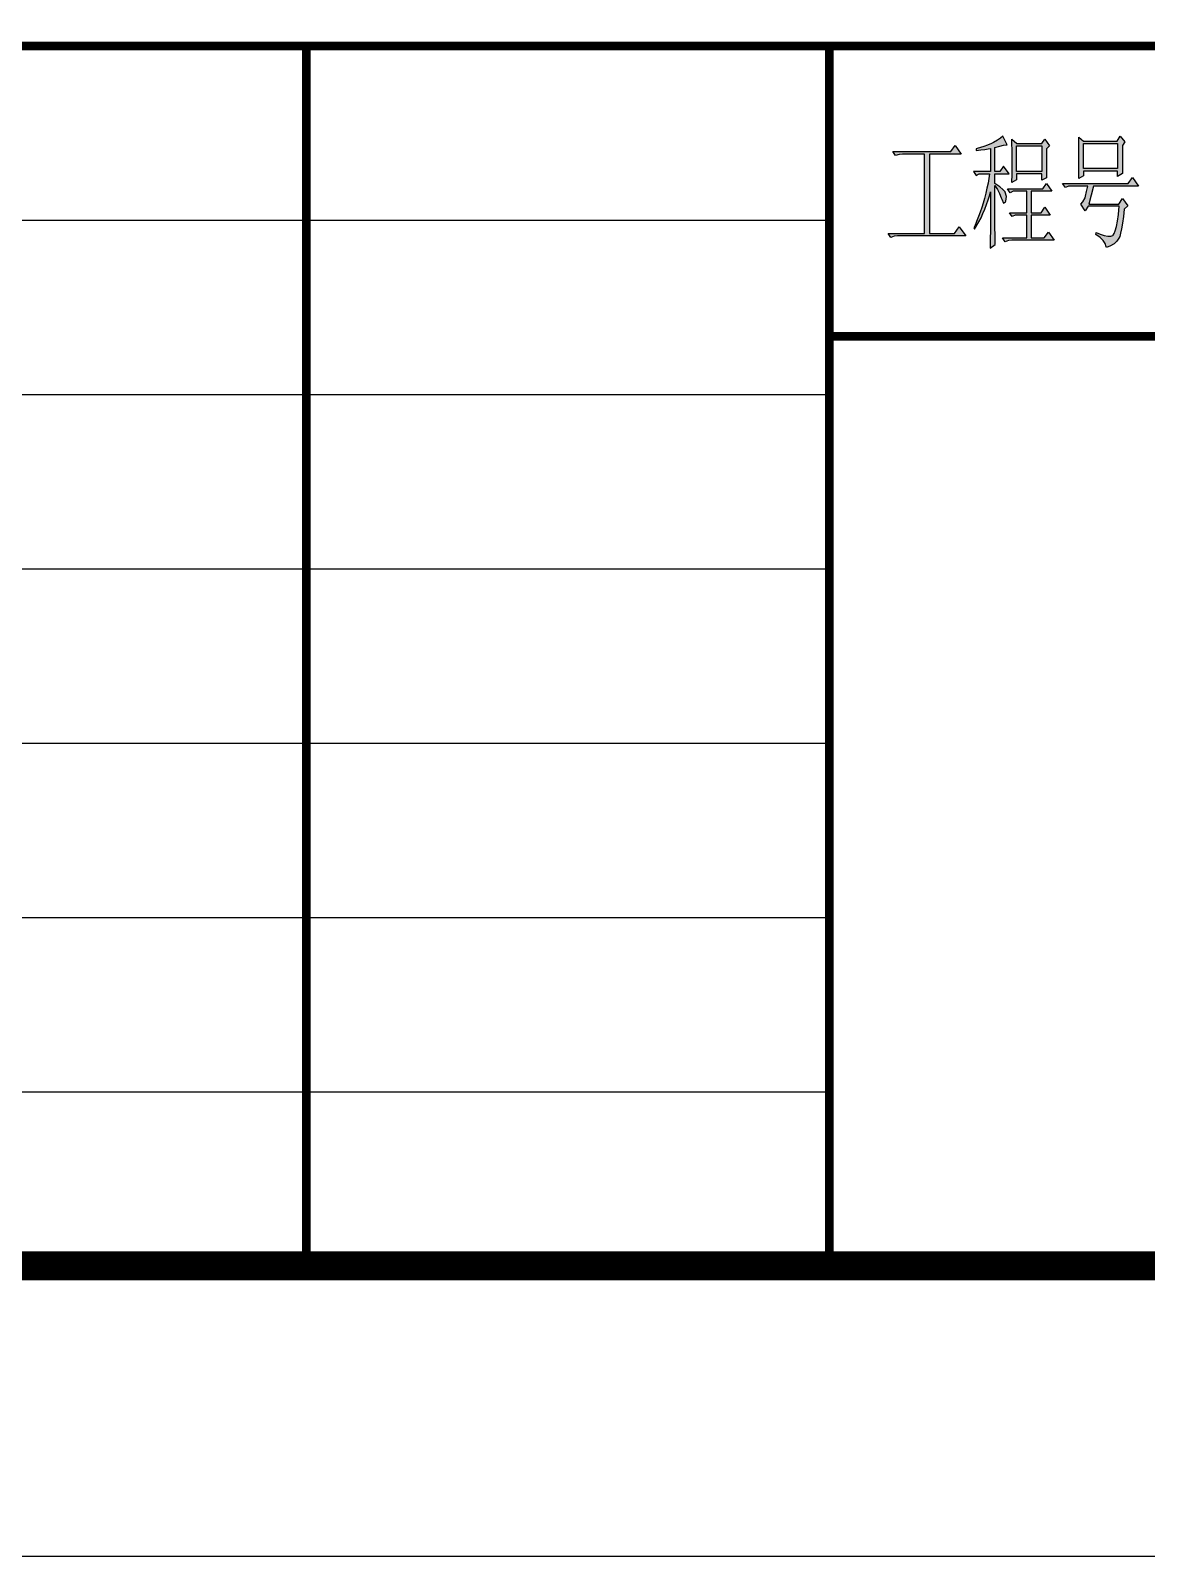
# Model space of a CAD drawing. Header units: millimetres. Extents: x -124780 to 1320, y -77622 to -18222.
# Drawn here: x -14228 to -10389, y -77622 to -72369 of the extents above; entities that cross this region are included whole.
import ezdxf

# ---------------------------------------------------------------- set-up
doc = ezdxf.new("R2010")
doc.units = ezdxf.units.MM
doc.header["$MEASUREMENT"] = 0
doc.layers.add('1', color=7, linetype='Continuous')
doc.layers.add('图框', color=4, linetype='Continuous')

msp = doc.modelspace()

# ---------------------------------------------------------------- hatches: boundary and pattern name
at = {"layer": '1'}
h = msp.add_hatch(color=7, dxfattribs=at)
h.paths.add_polyline_path([(-11135.5, -72794.8), (-11025.9, -72794.8), (-11046.8, -72764.9), (-11061.9, -72786.2), (-11261.1, -72786.2), (-11252.1, -72799.5), (-11240.3, -72795.7), (-11228.4, -72794.8), (-11153, -72794.8), (-11153, -73068), (-11277.8, -73068), (-11268.3, -73081.3), (-11256.9, -73077.5), (-11245, -73076.5), (-11010.7, -73076.5), (-11033, -73044.7), (-11049.1, -73068), (-11135.5, -73068)])
h.paths.add_polyline_path([(-10910.2, -72944.2), (-10910.6, -72916.2), (-10910.6, -72902.9), (-10901.1, -72916.7), (-10894, -72930.9), (-10888.3, -72945.6), (-10886.9, -72949.9), (-10880.7, -72963.6), (-10874.1, -72959.4), (-10873.2, -72956.5), (-10870.3, -72940.9), (-10874.6, -72925.7), (-10875.5, -72924.7), (-10883.1, -72916.2), (-10893.6, -72907.7), (-10906.8, -72898.7), (-10910.6, -72896.3), (-10910.6, -72863.1), (-10861.3, -72863.1), (-10880.3, -72836.5), (-10893.1, -72854.5), (-10910.6, -72854.5), (-10910.6, -72771.5), (-10893.6, -72767.3), (-10880.7, -72764.4), (-10871.3, -72763), (-10868.4, -72763), (-10883.6, -72733.1), (-10890.7, -72740.2), (-10901.1, -72747.3), (-10914.9, -72754.9), (-10922, -72758.3), (-10935.8, -72763.9), (-10948.1, -72768.7), (-10960, -72772.5), (-10970.9, -72775.3), (-10974.7, -72776.3), (-10974.7, -72782.9), (-10958.5, -72780.5), (-10945.3, -72778.7), (-10933.9, -72776.3), (-10925.3, -72774.9), (-10925.3, -72854.5), (-10983.7, -72854.5), (-10974.7, -72868.3), (-10964.2, -72863.1), (-10929.1, -72863.1), (-10931, -72878.3), (-10933.9, -72894.4), (-10937.7, -72911.5), (-10941.9, -72929), (-10946.7, -72948), (-10950.9, -72963.2), (-10955.7, -72978.8), (-10960.9, -72994.5), (-10967.1, -73010.1), (-10973.2, -73026.2), (-10979.9, -73042.4), (-10982.7, -73048.1), (-10980.4, -73053.3), (-10965.2, -73027.7), (-10958.1, -73013.9), (-10951.4, -72999.2), (-10945.3, -72984), (-10939.1, -72968.4), (-10933.4, -72951.8), (-10928.2, -72934.7), (-10925.3, -72924.7), (-10925.8, -72948), (-10925.8, -73064.7), (-10926.3, -73079.8), (-10926.3, -73094.1), (-10926.8, -73107.4), (-10926.8, -73118.3), (-10909.2, -73106.4), (-10909.2, -73100.2), (-10909.7, -73091.7), (-10909.7, -73068), (-10910.2, -73052.8)])
h.paths.add_polyline_path([(-10733.2, -72776.3), (-10722.8, -72766.3), (-10738.9, -72743.1), (-10749.4, -72758.3), (-10834.7, -72758.3), (-10852.3, -72743.1), (-10851.8, -72760.6), (-10851.8, -72760.6), (-10851.3, -72778.7), (-10850.9, -72796.2), (-10850.9, -72834.1), (-10851.3, -72852.2), (-10851.3, -72869.7), (-10851.8, -72887.3), (-10852.3, -72893), (-10835.7, -72883), (-10835.7, -72863.1), (-10748.4, -72863.1), (-10748.4, -72884.9), (-10732.3, -72876.4), (-10732.3, -72866.4), (-10732.8, -72853.1), (-10732.8, -72836.5), (-10733.2, -72816.1)])
h.paths.add_polyline_path([(-10835.7, -72766.3), (-10748.4, -72766.3), (-10748.4, -72854.5), (-10835.7, -72854.5)], flags=16)
h.paths.add_polyline_path([(-10785.9, -72922.8), (-10714.7, -72922.8), (-10733.2, -72896.3), (-10746, -72914.8), (-10867.5, -72914.8), (-10858, -72928.1), (-10847.5, -72922.8), (-10801.1, -72922.8), (-10801.1, -72996.4), (-10860.4, -72996.4), (-10850.9, -73009.6), (-10840.4, -73004.9), (-10801.1, -73004.9), (-10801.1, -73083.2), (-10884.5, -73083.2), (-10875.5, -73096.4), (-10863.7, -73092.6), (-10852.3, -73091.2), (-10706.2, -73091.2), (-10726.1, -73063.2), (-10740.4, -73083.2), (-10785.9, -73083.2), (-10785.9, -73004.9), (-10720.4, -73004.9), (-10738.9, -72977.9), (-10751.7, -72996.4), (-10785.9, -72996.4)])
h.paths.add_polyline_path([(-10471.9, -72821.3), (-10471.9, -72764.9), (-10462.9, -72753), (-10479, -72733.1), (-10489.4, -72749.7), (-10605.2, -72749.7), (-10622.2, -72736.4), (-10621.8, -72753.5), (-10621.8, -72771.1), (-10621.3, -72789.1), (-10621.3, -72825.1), (-10621.8, -72843.2), (-10621.8, -72860.7), (-10622.2, -72877.3), (-10622.2, -72878.3), (-10605.2, -72869.7), (-10605.2, -72853.1), (-10488.5, -72853.1), (-10488.5, -72871.6), (-10470.9, -72861.2), (-10471.4, -72851.7), (-10471.4, -72838.4)])
h.paths.add_polyline_path([(-10605.2, -72758.3), (-10488.5, -72758.3), (-10488.5, -72844.6), (-10605.2, -72844.6)], flags=16)
h.paths.add_polyline_path([(-10571, -72904.8), (-10415.9, -72904.8), (-10437.3, -72874.9), (-10452.4, -72896.3), (-10677.3, -72896.3), (-10667.8, -72909.6), (-10657.3, -72904.8), (-10590.9, -72904.8), (-10594.7, -72923.8), (-10599, -72939.9), (-10600.4, -72944.7), (-10608, -72959.4), (-10614.2, -72966.5), (-10600.4, -72989.7), (-10590, -72974.5), (-10482.8, -72974.5), (-10485.6, -73002.5), (-10489, -73025.8), (-10492.3, -73044.3), (-10496.1, -73059), (-10499.9, -73068.5), (-10503.8, -73074.4), (-10511.7, -73077), (-10521.7, -73077), (-10534, -73074.6), (-10548.7, -73069.9), (-10562, -73064.7), (-10563, -73071.3), (-10548.7, -73081.3), (-10537.8, -73091.7), (-10530.7, -73102.6), (-10527.4, -73114), (-10526.9, -73116.4), (-10512.7, -73110.7), (-10502.2, -73105), (-10499.9, -73103.1), (-10490.4, -73094.1), (-10483.7, -73084.6), (-10480.9, -73077.9), (-10478.1, -73067), (-10474.7, -73052.3), (-10471.4, -73032.9), (-10468.1, -73009.6), (-10465.3, -72984.5), (-10453.4, -72973.1), (-10470.9, -72948), (-10483.7, -72966.5), (-10587.6, -72966.5)])

# ---------------------------------------------------------------- linework, layer by layer
at = {"lineweight": 0}
msp.add_line((320.2, -76622.2), (-17647, -76622.2), dxfattribs=at)
at = {"linetype": 'Continuous', "const_width": 100}
msp.add_lwpolyline([(-122279.8, -19222.2), (320.2, -19222.2), (320.2, -76622.2), (-122279.8, -76622.2)], close=True, dxfattribs=at)
at = {"layer": '1', "color": 7}
for p, q in [((-17679.8, -73022.2), (-11479.8, -73022.2)), ((-16879.8, -73622.2), (-11479.8, -73622.2)), ((-17679.8, -74222.2), (-11479.8, -74222.2)), ((-16879.8, -74822.2), (-11479.8, -74822.2)), ((-17679.8, -75422.2), (-11479.8, -75422.2)), ((-17679.8, -76022.2), (-11479.8, -76022.2))]:
    msp.add_line(p, q, dxfattribs=at)
at = {"layer": '1', "color": 7, "const_width": 50}
for points in [[(-17679.8, -76622.2), (320.2, -76622.2), (320.2, -60622.2), (-17679.8, -60622.2)], [(-17679.8, -70822.2), (320.2, -70822.2), (320.2, -76622.2), (-17679.8, -76622.2)]]:
    msp.add_lwpolyline(points, close=True, dxfattribs=at)
at = {"layer": '1', "color": 7, "const_width": 30}
for points in [[(-17679.8, -72422.2), (320.2, -72422.2)], [(-13279.8, -72422.2), (-13279.8, -76622.2)], [(-11479.8, -72422.2), (-11479.8, -76622.2)], [(-11479.8, -73422.2), (320.2, -73422.2)]]:
    msp.add_lwpolyline(points, dxfattribs=at)
at = {"layer": '1', "color": 7}
for points in [[(-10888.3, -72945.6), (-10886.9, -72949.9), (-10880.7, -72963.6), (-10874.1, -72959.4), (-10873.2, -72956.5), (-10870.3, -72940.9), (-10874.6, -72925.7), (-10875.5, -72924.7), (-10883.1, -72916.2), (-10893.6, -72907.7), (-10906.8, -72898.7), (-10910.6, -72896.3), (-10910.6, -72863.1), (-10861.3, -72863.1), (-10880.3, -72836.5), (-10893.1, -72854.5), (-10910.6, -72854.5), (-10910.6, -72771.5), (-10893.6, -72767.3), (-10880.7, -72764.4), (-10871.3, -72763), (-10868.4, -72763), (-10883.6, -72733.1), (-10890.7, -72740.2), (-10901.1, -72747.3), (-10914.9, -72754.9), (-10922, -72758.3), (-10935.8, -72763.9), (-10948.1, -72768.7), (-10960, -72772.5), (-10970.9, -72775.3), (-10974.7, -72776.3), (-10974.7, -72782.9), (-10958.5, -72780.5), (-10945.3, -72778.7), (-10933.9, -72776.3), (-10925.3, -72774.9), (-10925.3, -72854.5), (-10983.7, -72854.5), (-10974.7, -72868.3), (-10964.2, -72863.1), (-10929.1, -72863.1), (-10931, -72878.3), (-10933.9, -72894.4), (-10937.7, -72911.5), (-10941.9, -72929), (-10946.7, -72948), (-10950.9, -72963.2), (-10955.7, -72978.8), (-10960.9, -72994.5), (-10967.1, -73010.1), (-10973.2, -73026.2), (-10979.9, -73042.4), (-10982.7, -73048.1), (-10980.4, -73053.3), (-10965.2, -73027.7), (-10958.1, -73013.9), (-10951.4, -72999.2), (-10945.3, -72984), (-10939.1, -72968.4), (-10933.4, -72951.8), (-10928.2, -72934.7), (-10925.3, -72924.7), (-10925.8, -72948), (-10925.8, -73064.7), (-10926.3, -73079.8), (-10926.3, -73094.1), (-10926.8, -73107.4), (-10926.8, -73118.3), (-10909.2, -73106.4), (-10909.2, -73100.2), (-10909.7, -73091.7), (-10909.7, -73068), (-10910.2, -73052.8), (-10910.2, -72944.2), (-10910.6, -72916.2), (-10910.6, -72902.9), (-10901.1, -72916.7), (-10894, -72930.9)], [(-10605.2, -72749.7), (-10489.4, -72749.7), (-10479, -72733.1), (-10462.9, -72753), (-10471.9, -72764.9), (-10471.9, -72821.3), (-10471.4, -72838.4), (-10471.4, -72851.7), (-10470.9, -72861.2), (-10488.5, -72871.6), (-10488.5, -72853.1), (-10605.2, -72853.1), (-10605.2, -72869.7), (-10622.2, -72878.3), (-10622.2, -72877.3), (-10621.8, -72860.7), (-10621.8, -72843.2), (-10621.3, -72825.1), (-10621.3, -72789.1), (-10621.8, -72771.1), (-10621.8, -72753.5), (-10622.2, -72736.4)], [(-11245, -73076.5), (-11256.9, -73077.5), (-11268.3, -73081.3), (-11277.8, -73068), (-11153, -73068), (-11153, -72794.8), (-11228.4, -72794.8), (-11240.3, -72795.7), (-11252.1, -72799.5), (-11261.1, -72786.2), (-11061.9, -72786.2), (-11046.8, -72764.9), (-11025.9, -72794.8), (-11135.5, -72794.8), (-11135.5, -73068), (-11049.1, -73068), (-11033, -73044.7), (-11010.7, -73076.5)], [(-10835.7, -72854.5), (-10835.7, -72766.3), (-10748.4, -72766.3), (-10748.4, -72854.5)], [(-10605.2, -72844.6), (-10605.2, -72758.3), (-10488.5, -72758.3), (-10488.5, -72844.6)], [(-10785.9, -72996.4), (-10751.7, -72996.4), (-10738.9, -72977.9), (-10720.4, -73004.9), (-10785.9, -73004.9), (-10785.9, -73083.2), (-10740.4, -73083.2), (-10726.1, -73063.2), (-10706.2, -73091.2), (-10852.3, -73091.2), (-10863.7, -73092.6), (-10875.5, -73096.4), (-10884.5, -73083.2), (-10801.1, -73083.2), (-10801.1, -73004.9), (-10840.4, -73004.9), (-10850.9, -73009.6), (-10860.4, -72996.4), (-10801.1, -72996.4), (-10801.1, -72922.8), (-10847.5, -72922.8), (-10858, -72928.1), (-10867.5, -72914.8), (-10746, -72914.8), (-10733.2, -72896.3), (-10714.7, -72922.8), (-10785.9, -72922.8)], [(-10667.8, -72909.6), (-10677.3, -72896.3), (-10452.4, -72896.3), (-10437.3, -72874.9), (-10415.9, -72904.8), (-10571, -72904.8), (-10587.6, -72966.5), (-10483.7, -72966.5), (-10470.9, -72948), (-10453.4, -72973.1), (-10465.3, -72984.5), (-10468.1, -73009.6), (-10471.4, -73032.9), (-10474.7, -73052.3), (-10478.1, -73067), (-10480.9, -73077.9), (-10483.7, -73084.6), (-10490.4, -73094.1), (-10499.9, -73103.1), (-10502.2, -73105), (-10512.7, -73110.7), (-10526.9, -73116.4), (-10527.4, -73114), (-10530.7, -73102.6), (-10537.8, -73091.7), (-10548.7, -73081.3), (-10563, -73071.3), (-10562, -73064.7), (-10548.7, -73069.9), (-10534, -73074.6), (-10521.7, -73077), (-10511.7, -73077), (-10504.6, -73074.6), (-10503.7, -73074.1), (-10499.9, -73068.5), (-10496.1, -73059), (-10492.3, -73044.3), (-10489, -73025.8), (-10485.6, -73002.5), (-10482.8, -72974.5), (-10590, -72974.5), (-10600.4, -72989.7), (-10614.2, -72966.5), (-10608, -72959.4), (-10600.4, -72944.7), (-10599, -72939.9), (-10594.7, -72923.8), (-10590.9, -72904.8), (-10657.3, -72904.8)]]:
    msp.add_lwpolyline(points, close=True, dxfattribs=at)
for points in [[(-10851.8, -72760.6), (-10852.3, -72743.1)], [(-10852.3, -72743.1), (-10834.7, -72758.3), (-10749.4, -72758.3), (-10738.9, -72743.1), (-10722.8, -72766.3), (-10733.2, -72776.3), (-10733.2, -72816.1), (-10732.8, -72836.5), (-10732.8, -72853.1), (-10732.3, -72866.4), (-10732.3, -72876.4), (-10748.4, -72884.9), (-10748.4, -72863.1), (-10835.7, -72863.1), (-10835.7, -72883), (-10852.3, -72893), (-10851.8, -72887.3), (-10851.3, -72869.7), (-10851.3, -72852.2), (-10850.9, -72834.1), (-10850.9, -72796.2), (-10851.3, -72778.7), (-10851.8, -72760.6)]]:
    msp.add_lwpolyline(points, dxfattribs=at)
at = {"layer": '图框', "color": 1}
msp.add_line((320.2, -76622.2), (-122279.8, -76622.2), dxfattribs=at)
at = {"layer": '图框'}
msp.add_line((1320.2, -77622.2), (-124779.8, -77622.2), dxfattribs=at)

doc.saveas('drawing.dxf')
